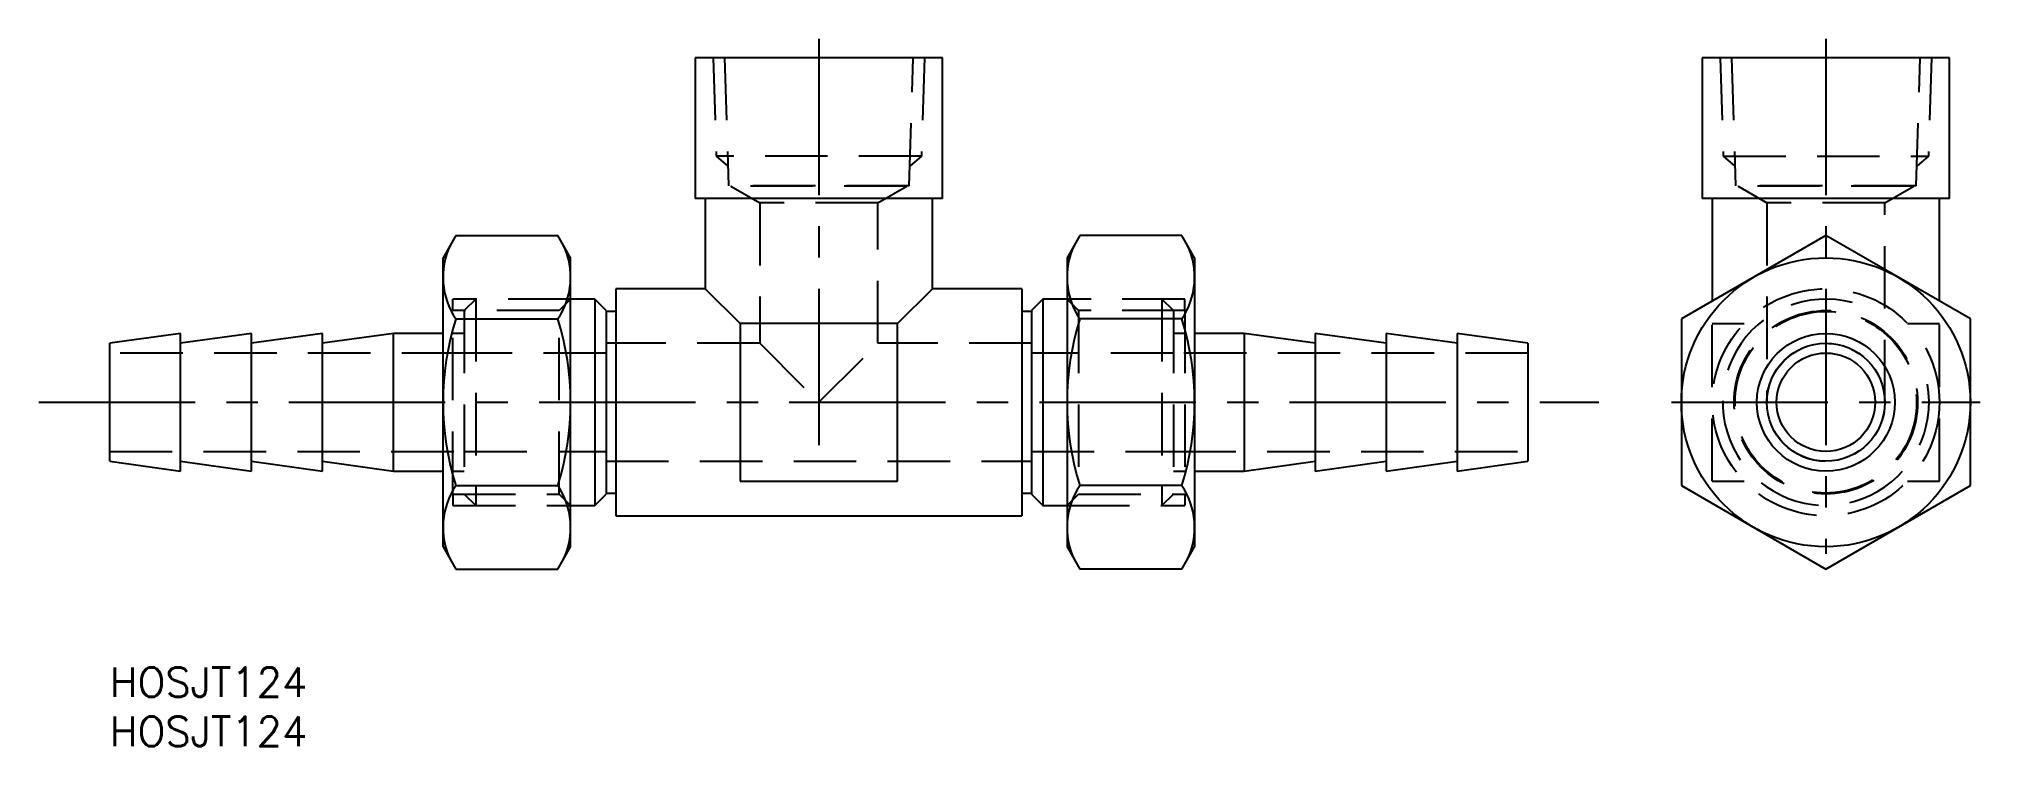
# Model space of a CAD drawing. Extents: x -7 to 190, y -8 to 64.
import ezdxf

# ---------------------------------------------------------------- set-up
doc = ezdxf.new("R2010")
doc.units = 0
doc.header["$LTSCALE"] = 0.5
doc.linetypes.add('CENTER', pattern=[50.8, 31.75, -6.35, 6.35, -6.35])
doc.linetypes.add('DASHED', pattern=[19.05, 12.7, -6.35])
for name, color, linetype in [('MSM_CENTER', 1, 'CENTER'), ('MSM_CONTINUOUS', 7, 'CONTINUOUS'), ('MSM_DASHED', 4, 'DASHED'), ('MSM_PART_NUMBER', 7, 'CONTINUOUS')]:
    doc.layers.add(name, color=color, linetype=linetype)
doc.styles.get("Standard").update_dxf_attribs({"font": 'txt.shx', "height": 3, "bigfont": 'bigfont.shx'})

msp = doc.modelspace()

# ---------------------------------------------------------------- linework, layer by layer
at = {"layer": 'MSM_CENTER'}
for p, q in [((72, 63.87), (72, 21.45)), ((174.25, 63.87), (174.25, 11.54)), ((-7.2, 26.94), (151.2, 26.94)), ((158.58, 26.94), (189.92, 26.94))]:
    msp.add_line(p, q, dxfattribs=at)
at = {"layer": 'MSM_CONTINUOUS'}
for p, q in [((59.43, 61.94), (59.43, 47.64)), ((84.57, 61.94), (59.43, 61.94)), ((84.57, 47.64), (84.57, 61.94)), ((186.82, 61.94), (161.68, 61.94)), ((161.68, 61.94), (161.68, 47.64)), ((186.82, 47.64), (186.82, 61.94)), ((84.57, 47.64), (59.43, 47.64)), ((60.47, 47.64), (60.47, 38.46)), ((83.53, 38.46), (83.53, 47.64)), ((186.82, 47.64), (161.68, 47.64)), ((162.72, 47.64), (162.72, 37.22)), ((185.78, 37.22), (185.78, 47.64)), ((35.15, 43.88), (33.84, 41.61)), ((35.15, 43.88), (45.49, 43.88)), ((46.8, 41.61), (45.49, 43.88)), ((98.51, 43.88), (97.2, 41.61)), ((108.85, 43.88), (98.51, 43.88)), ((110.16, 41.61), (108.85, 43.88)), ((174.25, 43.88), (159.58, 35.41)), ((188.92, 35.41), (174.25, 43.88)), ((33.84, 12.27), (33.84, 41.61)), ((46.8, 12.27), (46.8, 41.61)), ((97.2, 41.61), (97.2, 12.27)), ((110.16, 41.61), (110.16, 12.27)), ((60.47, 38.46), (51.4, 38.46)), ((51.4, 38.46), (51.4, 15.41)), ((60.47, 38.46), (64, 34.94)), ((80, 34.94), (83.53, 38.46)), ((92.6, 38.46), (83.53, 38.46)), ((92.6, 38.46), (92.6, 15.41)), ((49.24, 37.42), (46.8, 37.42)), ((50.4, 36.25), (49.24, 37.42)), ((49.24, 37.42), (49.24, 16.46)), ((50.4, 36.25), (50.4, 17.62)), ((51.4, 36.16), (50.4, 36.16)), ((93.6, 36.16), (92.6, 36.16)), ((94.76, 37.42), (93.6, 36.25)), ((93.6, 36.25), (93.6, 17.62)), ((97.2, 37.42), (94.76, 37.42)), ((94.76, 37.42), (94.76, 16.46)), ((7.2, 33.94), (0, 32.93)), ((14.4, 33.94), (7.2, 32.93)), ((7.2, 19.94), (7.2, 33.94)), ((21.6, 33.94), (14.4, 32.93)), ((14.4, 19.94), (14.4, 33.94)), ((21.6, 19.94), (21.6, 33.94)), ((28.8, 33.94), (21.6, 32.93)), ((33.84, 33.94), (28.8, 33.94)), ((28.8, 19.94), (28.8, 33.94)), ((35.15, 35.41), (45.49, 35.41)), ((64, 34.94), (64, 18.94)), ((80, 34.94), (64, 34.94)), ((80, 18.94), (80, 34.94)), ((108.85, 35.41), (98.51, 35.41)), ((115.2, 33.94), (110.16, 33.94)), ((122.4, 32.93), (115.2, 33.94)), ((115.2, 33.94), (115.2, 19.94)), ((129.6, 32.93), (122.4, 33.94)), ((122.4, 33.94), (122.4, 19.94)), ((136.8, 32.93), (129.6, 33.94)), ((129.6, 33.94), (129.6, 19.94)), ((144, 32.93), (136.8, 33.94)), ((136.8, 33.94), (136.8, 19.94)), ((159.58, 35.41), (159.58, 18.47)), ((188.92, 18.47), (188.92, 35.41)), ((0, 20.95), (0, 32.93)), ((144, 32.93), (144, 20.95)), ((0, 20.95), (7.2, 19.94)), ((7.2, 20.95), (14.4, 19.94)), ((14.4, 20.95), (21.6, 19.94)), ((21.6, 20.95), (28.8, 19.94)), ((28.8, 19.94), (33.84, 19.94)), ((110.16, 19.94), (115.2, 19.94)), ((115.2, 19.94), (122.4, 20.95)), ((122.4, 19.94), (129.6, 20.95)), ((129.6, 19.94), (136.8, 20.95)), ((136.8, 19.94), (144, 20.95)), ((35.15, 18.47), (45.49, 18.47)), ((64, 18.94), (80, 18.94)), ((108.85, 18.47), (98.51, 18.47)), ((159.58, 18.47), (174.25, 10)), ((174.25, 10), (188.92, 18.47)), ((46.8, 16.46), (49.24, 16.46)), ((49.24, 16.46), (50.4, 17.62)), ((50.4, 17.72), (51.4, 17.72)), ((92.6, 17.72), (93.6, 17.72)), ((93.6, 17.62), (94.76, 16.46)), ((94.76, 16.46), (97.2, 16.46)), ((51.4, 15.41), (92.6, 15.41)), ((33.84, 12.27), (35.15, 10)), ((45.49, 10), (46.8, 12.27)), ((97.2, 12.27), (98.51, 10)), ((108.85, 10), (110.16, 12.27)), ((35.15, 10), (45.49, 10)), ((108.85, 10), (98.51, 10))]:
    msp.add_line(p, q, dxfattribs=at)
for radius in [14.67, 7, 5.99, 5]:
    msp.add_circle((174.25, 26.94), radius, dxfattribs=at)
for centre, radius, start, end in [((41.34, 39.64), 7.5, 154.3842, 214.3842), ((39.3, 39.64), 7.5, 325.6158, 25.6158), ((104.7, 39.64), 7.5, 154.3842, 214.3842), ((102.66, 39.64), 7.5, 325.6158, 25.6158), ((61.87, 26.94), 28.03, 162.412, 197.588), ((18.77, 26.94), 28.03, 342.412, 17.588), ((125.23, 26.94), 28.03, 162.412, 197.588), ((82.13, 26.94), 28.03, 342.412, 17.588), ((41.34, 14.23), 7.5, 145.6158, 205.6158), ((39.3, 14.23), 7.5, 334.3842, 34.3842), ((104.7, 14.23), 7.5, 145.6158, 205.6158), ((102.66, 14.23), 7.5, 334.3842, 34.3842)]:
    msp.add_arc(centre, radius, start, end, dxfattribs=at)
at = {"layer": 'MSM_DASHED'}
for p, q in [((61.27, 61.94), (61.58, 51.94)), ((62.43, 61.94), (62.83, 48.94)), ((81.17, 48.94), (81.57, 61.94)), ((82.73, 61.94), (82.42, 51.94)), ((163.52, 61.94), (163.83, 51.94)), ((164.68, 61.94), (165.08, 48.94)), ((183.42, 48.94), (183.82, 61.94)), ((184.98, 61.94), (184.67, 51.94)), ((82.42, 51.94), (61.58, 51.94)), ((61.58, 51.94), (62.77, 50.94)), ((82.42, 51.94), (81.23, 50.94)), ((163.83, 51.94), (184.67, 51.94)), ((163.83, 51.94), (165.02, 50.94)), ((184.67, 51.94), (183.48, 50.94)), ((81.17, 48.94), (62.83, 48.94)), ((63.08, 48.94), (63.08, 48.88)), ((63.08, 48.88), (66, 47.2)), ((80.92, 48.88), (63.08, 48.88)), ((78, 47.2), (80.92, 48.88)), ((80.92, 48.88), (80.92, 48.94)), ((183.42, 48.94), (165.08, 48.94)), ((165.33, 48.94), (165.33, 48.88)), ((165.33, 48.88), (168.25, 47.2)), ((183.17, 48.88), (165.33, 48.88)), ((180.25, 47.2), (183.17, 48.88)), ((183.17, 48.88), (183.17, 48.94)), ((66, 47.2), (66, 32.94)), ((78, 47.2), (66, 47.2)), ((78, 32.94), (78, 47.2)), ((168.25, 47.2), (168.25, 26.94)), ((180.25, 47.2), (168.25, 47.2)), ((180.25, 26.94), (180.25, 47.2)), ((46.8, 37.42), (34.84, 37.42)), ((34.84, 36.25), (34.84, 37.42)), ((45.64, 36.25), (34.84, 36.25)), ((34.84, 17.62), (34.84, 36.25)), ((37.16, 37.42), (36, 36.25)), ((36, 36.25), (36, 17.62)), ((37.16, 37.42), (37.16, 16.46)), ((46.8, 37.42), (45.64, 36.25)), ((45.64, 17.62), (45.64, 36.25)), ((109.16, 37.42), (97.2, 37.42)), ((98.36, 36.25), (97.2, 37.42)), ((109.16, 36.25), (98.36, 36.25)), ((98.36, 36.25), (98.36, 17.62)), ((108, 36.25), (106.84, 37.42)), ((106.84, 37.42), (106.84, 16.46)), ((108, 36.25), (108, 17.62)), ((109.16, 36.25), (109.16, 37.42)), ((109.16, 36.25), (109.16, 17.62)), ((162.72, 18.94), (162.72, 37.22)), ((185.78, 18.94), (185.78, 37.22)), ((36, 33.94), (34.84, 33.94)), ((109.16, 33.94), (108, 33.94)), ((162.72, 34.94), (165.95, 34.94)), ((182.55, 34.94), (185.78, 34.94)), ((36, 31.94), (0, 31.94)), ((50.4, 31.94), (36, 31.94)), ((66, 32.94), (50.4, 32.94)), ((66, 32.94), (72, 26.94)), ((72, 26.94), (78, 32.94)), ((93.6, 32.94), (78, 32.94)), ((108, 31.94), (93.6, 31.94)), ((144, 31.94), (108, 31.94)), ((0, 21.94), (36, 21.94)), ((36, 21.94), (50.4, 21.94)), ((93.6, 21.94), (108, 21.94)), ((108, 21.94), (144, 21.94)), ((34.84, 19.94), (36, 19.94)), ((50.4, 20.94), (93.6, 20.94)), ((108, 19.94), (109.16, 19.94)), ((162.72, 18.94), (165.95, 18.94)), ((182.55, 18.94), (185.78, 18.94)), ((34.84, 17.62), (45.64, 17.62)), ((34.84, 17.62), (34.84, 16.46)), ((34.84, 16.46), (46.8, 16.46)), ((36, 17.62), (37.16, 16.46)), ((45.64, 17.62), (46.8, 16.46)), ((97.2, 16.46), (98.36, 17.62)), ((97.2, 16.46), (109.16, 16.46)), ((98.36, 17.62), (109.16, 17.62)), ((106.84, 16.46), (108, 17.62)), ((109.16, 17.62), (109.16, 16.46))]:
    msp.add_line(p, q, dxfattribs=at)
for radius in [11.53, 9.32, 9.22, 6]:
    msp.add_circle((174.25, 26.94), radius, dxfattribs=at)
msp.add_arc((174.25, 26.94), 10.48, 75, 15, dxfattribs=at)

# ---------------------------------------------------------------- texts
at = {"layer": 'MSM_PART_NUMBER'}
for p in [(0, -3), (0, -8)]:
    msp.add_text('HOSJT124', height=3, dxfattribs=at).set_placement(p)

doc.saveas('drawing.dxf')
